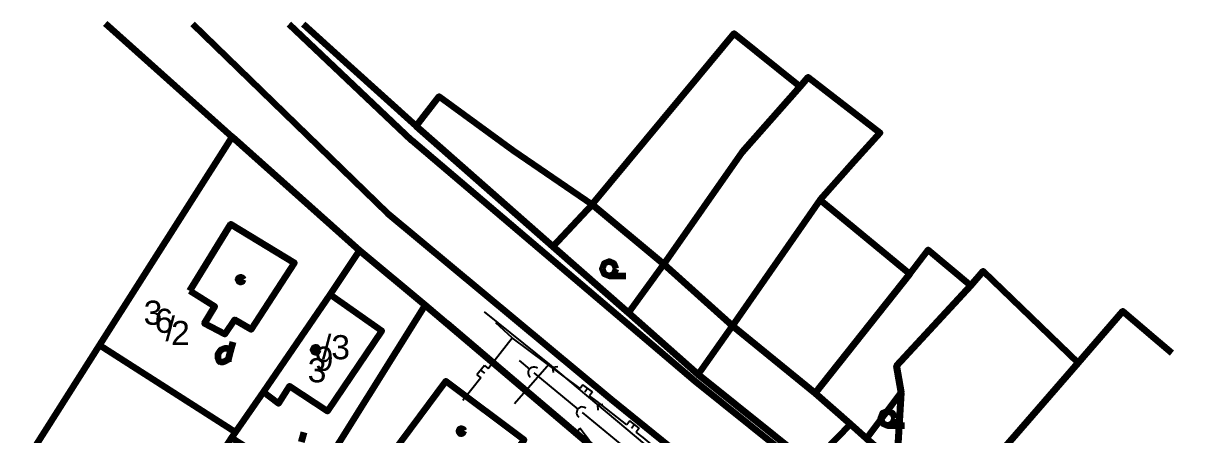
# Model space of a CAD drawing. Header units: millimetres. Extents: x 465413 to 948826, y 2516576 to 3795663.
# Drawn here: x 545896 to 698834, y 3433833 to 3487418 of the extents above; entities that cross this region are included whole.
import ezdxf

# ---------------------------------------------------------------- set-up
doc = ezdxf.new("R2010")
doc.units = ezdxf.units.MM
doc.layers.add('P', color=250, linetype='Continuous', lineweight=100)
doc.layers.add('Text', color=250, linetype='Continuous', lineweight=100)
for name, color, linetype in [('PLO_LIN', 6, 'Continuous'), ('SO10-PRIPOJKA-VODOVOD', 5, 'Continuous'), ('SO11-PRIPOJKA-SPLASK-KANAL', 25, 'Continuous'), ('SO13-PRIPOJKA-ELEKTRO-NN', 20, 'Continuous')]:
    doc.layers.add(name, color=color, linetype=linetype)

msp = doc.modelspace()

# ---------------------------------------------------------------- linework, layer by layer
at = {"layer": 'P', "color": 2, "linetype": 'Continuous'}
for p, q in [((624516.1, 3428452.8), (598264.3, 3450682.6)), ((598264.3, 3450682.6), (624516.1, 3428452.8)), ((592911.5, 3429965.8), (600960.5, 3440800)), ((600960.5, 3440800), (592911.5, 3429965.8)), ((600960.5, 3440800), (611166.7, 3433142.7)), ((611166.7, 3433142.7), (600960.5, 3440800))]:
    msp.add_line(p, q, dxfattribs=at)
at = {"layer": 'P', "color": 252, "linetype": 'Continuous'}
for points in [[(742574.3, 3333465.4), (719611.2, 3351498.2), (686314.7, 3378361.1), (679098.8, 3384141.7), (667894.9, 3393177.1), (636082.2, 3418805.6), (624508.6, 3428456.7), (598265.3, 3450675), (589715, 3457819.8), (573119, 3472628.3), (556578.7, 3487417.9)], [(582373.4, 3487311.6), (588325.5, 3481945.6), (597096, 3474036.9), (614898.1, 3458348.7), (624782.2, 3449691), (633868.7, 3441669.3), (648560.1, 3429865.1), (662119.9, 3418940.3), (676867.2, 3407135.8), (688462.9, 3398340.7), (700908.7, 3388053.3)], [(639608.6, 3470623.4), (629368.1, 3456037.2), (620038.8, 3463817.9), (633898.4, 3480492.2), (638555.7, 3486093.6), (647144.2, 3479190.7), (639608.6, 3470623.4)], [(629368.1, 3456037.2), (639608.6, 3470623.4), (647144.2, 3479190.7), (648210.2, 3480433.3), (657597.5, 3473154.8), (654213.5, 3469427.9), (649763.5, 3464439.8), (638324.3, 3448016), (629368.1, 3456037.2)], [(624782.2, 3449691), (614898.1, 3458348.7), (597096, 3474036.9), (600108.3, 3477895.7), (609757.2, 3470858.1), (620038.8, 3463817.9), (629368.1, 3456037.2), (638324.3, 3448016), (649101.2, 3439224.3), (653700.2, 3435204), (655814.2, 3433334.1), (659745.3, 3429819), (665578.3, 3422666.9), (675202.5, 3409636.6), (676867.2, 3407135.8), (662119.9, 3418940.3), (648560.1, 3429865.1), (633868.7, 3441669.3), (624782.2, 3449691)], [(573119, 3472628.3), (589715, 3457819.8), (585894.7, 3452103.2), (577169.5, 3439390.5), (573518.7, 3434157.2), (555828.9, 3445471.3), (573119, 3472628.3)], [(638324.3, 3448016), (649763.5, 3464439.8), (661467.4, 3454788.2), (649101.2, 3439224.3), (638324.3, 3448016)], [(583352.7, 3426876.9), (573013.2, 3433414.8), (573518.7, 3434157.2), (577169.5, 3439390.5), (585894.7, 3452103.2), (589715, 3457819.8), (598265.3, 3450675), (583352.7, 3426876.9)], [(649101.2, 3439224.3), (661467.4, 3454788.2), (663843.8, 3457905.1), (669389.4, 3453248), (659724.4, 3442809.7), (660342.7, 3439308.3), (655814.2, 3433334.1), (653700.2, 3435204), (649101.2, 3439224.3)], [(623168.1, 3455429.9), (622910.3, 3456101), (622260.1, 3456382.8), (621588.9, 3456106.4), (621325.6, 3455437.5), (621583.5, 3454785.1), (622252.4, 3454521.7), (622904.9, 3454779.6), (623168.1, 3455429.9)], [(659745.3, 3429819), (660342.7, 3439308.3), (659724.4, 3442809.7), (669389.4, 3453248), (671016.3, 3455121), (683399.4, 3443196), (665578.3, 3422666.9), (659745.3, 3429819)], [(574568.4, 3454029.7), (574457.8, 3454272.1), (574216.2, 3454366.1), (573973.9, 3454274.1), (573861.2, 3454032.6), (573971.8, 3453771.6), (574213.4, 3453677.5), (574455.7, 3453769.6), (574568.4, 3454029.7)], [(622252.4, 3454521.7), (624429.9, 3454512.8)], [(588133.2, 3390137.3), (580968, 3394670.7), (567899.9, 3402969.3), (583352.7, 3426876.9), (598265.3, 3450675), (624508.6, 3428456.7), (616588.9, 3417006.3), (608182.1, 3404794.7), (597620.2, 3388981.5), (595299, 3385734.1), (588133.2, 3390137.3)], [(665578.3, 3422666.9), (683399.4, 3443196), (689233.9, 3449927.9), (693351.1, 3446412), (695601.5, 3444465.4)], [(572873.5, 3444675.2), (573250.8, 3445920.6)], [(537714.8, 3417070.8), (555828.9, 3445471.3), (573518.7, 3434157.2), (573013.2, 3433414.8), (543978.9, 3388067.3), (532342.8, 3369020.1), (520701.5, 3375805.4), (513590, 3379836.1), (537714.8, 3417070.8)], [(572625.9, 3443299), (572627.4, 3443671.2), (572873.5, 3444675.2), (572744.2, 3444917.7), (572484.2, 3445049), (572112, 3445050.6), (571739.2, 3444921.8), (571477.7, 3444681), (571234.2, 3444309.7), (571232.1, 3443807.2), (571360.9, 3443434.5), (571602.3, 3443303.2), (571993.1, 3443301.6), (572235.6, 3443430.9), (572627.4, 3443671.2)], [(584338.8, 3444869.9), (584246.7, 3445112.2), (584005.2, 3445206.3), (583744.2, 3445114.3), (583631.6, 3444872.8), (583742.2, 3444611.8), (584002.3, 3444517.7), (584244.7, 3444609.7), (584338.8, 3444869.9)], [(595032.3, 3411344.2), (602929.9, 3421920.1), (611165.1, 3433145.9), (600960.5, 3440800), (592931.6, 3429964.1), (585014.9, 3419258.1), (577098.8, 3408682.3), (586928.5, 3400378.4), (595032.3, 3411344.2)], [(592931.6, 3429964.1), (600960.5, 3440800), (611165.1, 3433145.9), (602929.9, 3421920.1), (592931.6, 3429964.1)], [(660342.7, 3439308.3), (659745.3, 3429819), (655814.2, 3433334.1), (660342.7, 3439308.3)], [(659491.3, 3435924.5), (659233.5, 3436595.6), (658564.6, 3436877.5), (657912.1, 3436601.1), (657630.2, 3435932.2), (657906.7, 3435298.3), (658557, 3435016.4), (659228.1, 3435292.8), (659491.3, 3435924.5)], [(658557, 3435016.4), (660753.1, 3435007.4)], [(582130.5, 3432893.4), (582507.9, 3434138.8)], [(603334.5, 3434294.9), (603242.4, 3434537.2), (602982.3, 3434631.3), (602739.9, 3434539.3), (602645.9, 3434297.7), (602737.9, 3434055.4), (602979.4, 3433942.7), (603240.4, 3434053.3), (603334.5, 3434294.9)]]:
    msp.add_lwpolyline(points, dxfattribs=at)
at = {"layer": 'P', "color": 1, "linetype": 'Continuous'}
for points in [[(567931.4, 3487371.1), (593364.2, 3462680.9), (622502.6, 3438459.2), (721889.9, 3358002.7), (784886.6, 3307771.9), (803129.7, 3295208.6), (825549, 3279910.8)], [(825591, 3290109.6), (810336.2, 3300687.8), (786548.5, 3318131.5), (764878.9, 3334710.4), (731584.6, 3362075.8), (676305.8, 3406393.7), (633418.4, 3440796.5), (596530, 3472159.5), (580531, 3487319.2)], [(614898.1, 3458348.7), (620038.8, 3463817.9)], [(567601.7, 3452550.9), (572941.9, 3461276.1), (581221.7, 3456235.6), (575565.3, 3447530.2), (573392.9, 3448786.1), (572138.2, 3446911.6), (569519.8, 3448299.6), (570831.8, 3450527.5), (567601.7, 3452550.9)], [(624782.2, 3449691), (629368.1, 3456037.2)], [(585894.7, 3452103.2), (592612.3, 3447329.7), (585515.5, 3436862.2), (580597.1, 3440139.5), (579154.7, 3437893.4), (577150.9, 3439390.6)], [(633868.7, 3441669.3), (638324.3, 3448016)], [(648560.1, 3429865.1), (653700.2, 3435204)]]:
    msp.add_lwpolyline(points, dxfattribs=at)
at = {"layer": 'PLO_LIN', "color": 6, "linetype": 'Continuous', "ltscale": 250}
for points in [[(618459.5, 3439816.7), (609630.3, 3446439.1), (607478.5, 3448414.9)], [(620680, 3438151.2), (619693.5, 3438891.2)], [(624554.1, 3435114.4), (620680, 3438151.2)], [(630525.4, 3430256.5), (626671.7, 3433454.4), (625768.1, 3434162.7)]]:
    msp.add_lwpolyline(points, dxfattribs=at)
at = {"layer": 'PLO_LIN', "color": 6}
for points in [[(606466.6, 3442456), (609630.3, 3446439.1)], [(605981.4, 3442842.6), (605020.2, 3441636.2)], [(605981.4, 3442842.6), (606473, 3442450.9)], [(603168, 3438303.1), (605507.2, 3441248.1)], [(605020.2, 3441636.2), (605511.7, 3441244.5)], [(605500.8, 3442239.4), (605992.3, 3441847.7)], [(618836.6, 3440319.5), (618459.5, 3439816.7)], [(620070.6, 3439394), (618836.6, 3440319.5)], [(619453.6, 3439856.7), (619076.5, 3439353.9)], [(620070.6, 3439394), (619693.5, 3438891.2)], [(624941.8, 3435609), (624554.1, 3435114.4)], [(626155.8, 3434657.4), (624941.8, 3435609)], [(625548.8, 3435133.2), (625161.1, 3434638.5)], [(626155.8, 3434657.4), (625768.1, 3434162.7)]]:
    msp.add_lwpolyline(points, dxfattribs=at)
at = {"layer": 'SO10-PRIPOJKA-VODOVOD'}
for p, q in [((614886.3, 3442617.4), (615584.4, 3442690.7)), ((614886.3, 3442617.4), (614959.5, 3441919.3)), ((620724.7, 3437721.7), (621422.8, 3437795)), ((620724.7, 3437721.7), (620798, 3437023.5))]:
    msp.add_line(p, q, dxfattribs=at)
for points in [[(605968.4, 3449815.3), (614443.5, 3442988.7), (654418.3, 3409468.3), (674636.2, 3393175.9), (685150.6, 3384096.9), (731324.6, 3346694.9)], [(614443.5, 3442988.7), (609896.5, 3437830.6)]]:
    msp.add_lwpolyline(points, dxfattribs=at)
at = {"layer": 'SO11-PRIPOJKA-SPLASK-KANAL', "flags": 128}
for points in [[(610506.3, 3443474.2), (611856.3, 3442362.9)], [(612431.2, 3441889.7), (618179.9, 3437157.5)], [(618754.8, 3436684.3), (623928.6, 3432425.4)]]:
    msp.add_lwpolyline(points, dxfattribs=at)
at = {"layer": 'SO11-PRIPOJKA-SPLASK-KANAL'}
for centre in [(612431.2, 3441889.7), (618754.8, 3436684.3)]:
    msp.add_arc(centre, 744.6, 50.539848, 230.539848, dxfattribs=at)
at = {"layer": 'SO13-PRIPOJKA-ELEKTRO-NN'}
for p in [(618133.7, 3434258.7), (619690.4, 3433026.2)]:
    msp.add_line(p, (618441.8, 3434647.9), dxfattribs=at)
at = {"layer": 'SO13-PRIPOJKA-ELEKTRO-NN', "flags": 128}
msp.add_lwpolyline([(618133.7, 3434258.7), (601387.9, 3448542)], dxfattribs=at)

# ---------------------------------------------------------------- texts
at = {"layer": 'Text', "color": 252, "linetype": 'Continuous', "char_height": 3145.27, "attachment_point": 4, "rotation": 359.763851}
for s, insert, width in [('{\\fArialMT|b0|i0|c1|p15;3}', (561559.9, 3449691), 3182.492), ('{\\fArialMT|b0|i0|c1|p15;6}', (562988.7, 3448642.9), 3201.103), ('{\\fArialMT|b0|i0|c1|p15;/}', (564417.4, 3447594.8), 3201.103), ('{\\fArialMT|b0|i0|c1|p15;2}', (565141.1, 3447070.7), 3201.103), ('{\\fArialMT|b0|i0|c1|p15;/3}', (584805.4, 3445203), 6402.207), ('{\\fArialMT|b0|i0|c1|p15;9}', (583868.7, 3443699.3), 3201.103), ('{\\fArialMT|b0|i0|c1|p15;3}', (582950.5, 3442195.6), 3201.103)]:
    msp.add_mtext(s, dxfattribs=dict(at, insert=insert, width=width))

doc.saveas('drawing.dxf')
